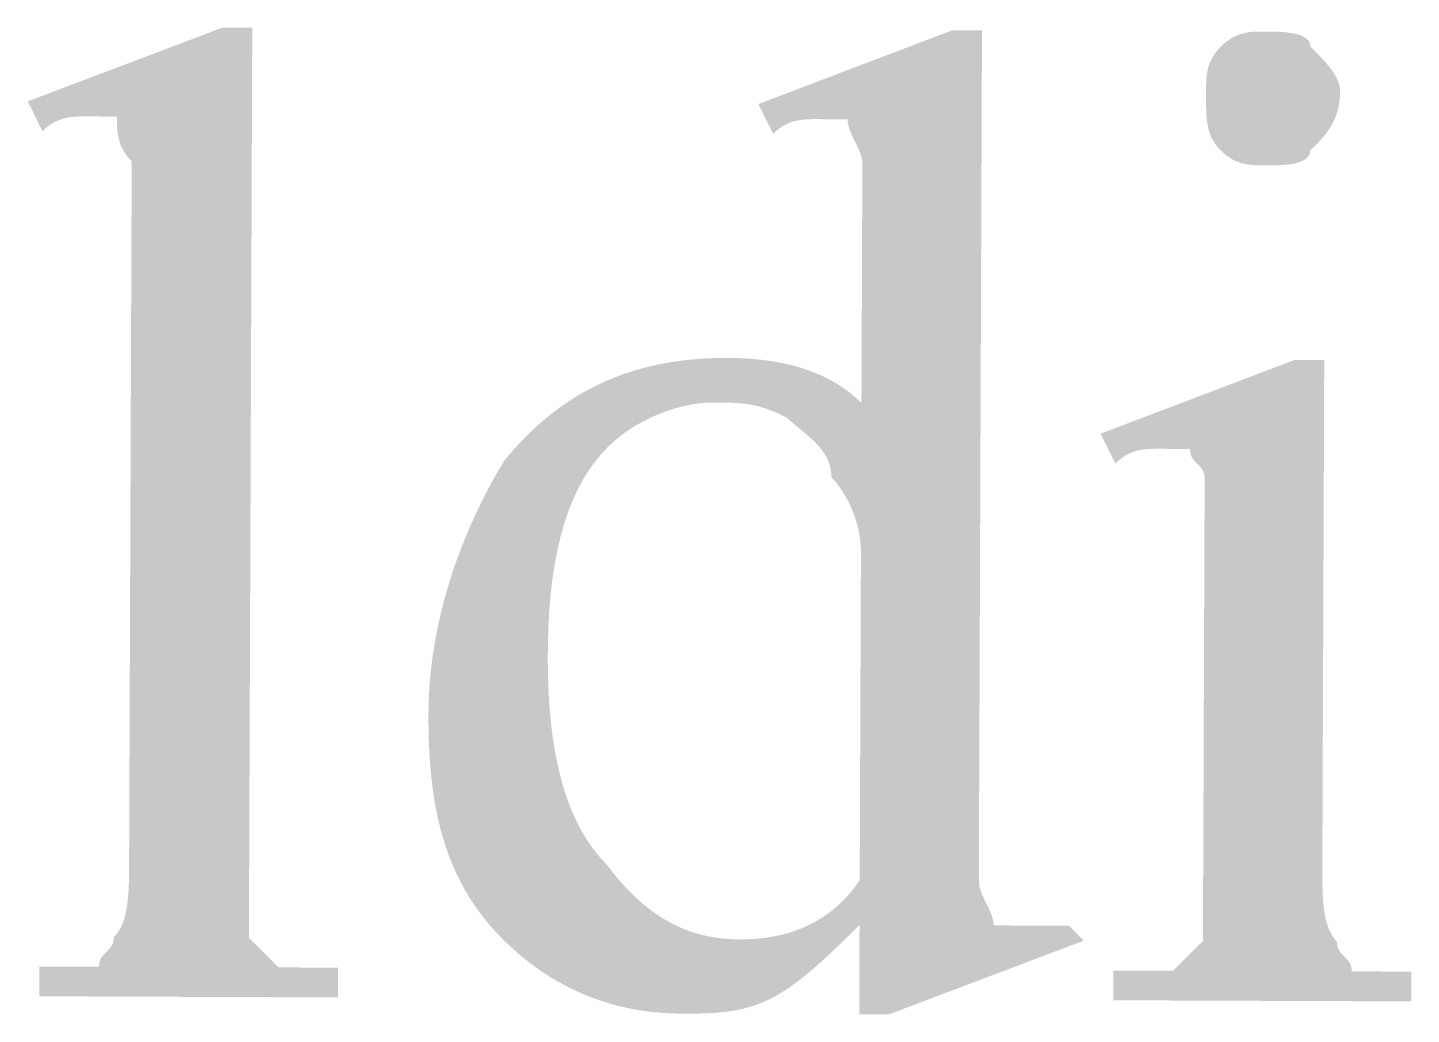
# Model space of a CAD drawing. Header units: millimetres. Extents: x -125 to 146, y -26 to 163.
# Drawn here: x 102.026 to 105.959, y 142.357 to 145.163 of the extents above; entities that cross this region are included whole.
import ezdxf

# ---------------------------------------------------------------- set-up
doc = ezdxf.new("R2010")
doc.units = ezdxf.units.MM
doc.header["$MEASUREMENT"] = 0
doc.layers.get('0').update_dxf_attribs({"color": 255, "linetype": 'CONTINUOUS'})

msp = doc.modelspace()

# ---------------------------------------------------------------- hatches: boundary and pattern name
at = {"true_color": 0x000007}
msp.add_hatch(color=7, dxfattribs=at).paths.add_polyline_path([(102.6645, 145.1631), (102.6557, 142.7872), (102.6557, 142.7766), (102.6556, 142.7661), (102.6556, 142.7555), (102.6555, 142.7451), (102.6555, 142.7347), (102.6555, 142.7244), (102.6554, 142.7142), (102.6554, 142.7041), (102.6554, 142.6942), (102.6553, 142.6844), (102.6553, 142.6749), (102.6553, 142.6655), (102.6552, 142.6563), (102.6552, 142.6474), (102.6552, 142.6388), (102.6551, 142.6304), (102.6551, 142.6223), (102.6551, 142.6146), (102.655, 142.6071), (102.655, 142.6), (102.655, 142.5933), (102.655, 142.587), (102.6549, 142.581), (102.6549, 142.5755), (102.66, 142.5704), (102.6646, 142.5658), (102.6689, 142.5614), (102.6729, 142.5574), (102.6765, 142.5537), (102.68, 142.5503), (102.6832, 142.5471), (102.6862, 142.5441), (102.689, 142.5412), (102.6918, 142.5384), (102.6945, 142.5357), (102.6971, 142.533), (102.6997, 142.5304), (102.7024, 142.5277), (102.7052, 142.5249), (102.708, 142.522), (102.711, 142.519), (102.7142, 142.5158), (102.7176, 142.5123), (102.7213, 142.5087), (102.7253, 142.5047), (102.7296, 142.5003), (102.7342, 142.4957), (102.7393, 142.4906), (102.7446, 142.4905), (102.7499, 142.4905), (102.7552, 142.4905), (102.7606, 142.4905), (102.7661, 142.4905), (102.7717, 142.4904), (102.7774, 142.4904), (102.7832, 142.4904), (102.7891, 142.4904), (102.7952, 142.4904), (102.8016, 142.4903), (102.8081, 142.4903), (102.8148, 142.4903), (102.8218, 142.4903), (102.829, 142.4902), (102.8365, 142.4902), (102.8443, 142.4902), (102.8524, 142.4901), (102.8608, 142.4901), (102.8696, 142.4901), (102.8788, 142.49), (102.8883, 142.49), (102.8982, 142.49), (102.9086, 142.4899), (102.9083, 142.4053), (102.059, 142.4084), (102.0593, 142.4931), (102.0697, 142.493), (102.0796, 142.493), (102.0891, 142.493), (102.0983, 142.4929), (102.1071, 142.4929), (102.1155, 142.4929), (102.1236, 142.4928), (102.1314, 142.4928), (102.1389, 142.4928), (102.1461, 142.4928), (102.1531, 142.4927), (102.1598, 142.4927), (102.1663, 142.4927), (102.1726, 142.4927), (102.1788, 142.4926), (102.1847, 142.4926), (102.1905, 142.4926), (102.1962, 142.4926), (102.2018, 142.4925), (102.2073, 142.4925), (102.2127, 142.4925), (102.218, 142.4925), (102.2233, 142.4925), (102.2286, 142.4924), (102.2289, 142.4975), (102.2295, 142.5022), (102.2305, 142.5065), (102.2318, 142.5105), (102.2335, 142.5141), (102.2353, 142.5176), (102.2374, 142.5208), (102.2397, 142.5238), (102.2421, 142.5266), (102.2447, 142.5294), (102.2473, 142.5321), (102.25, 142.5347), (102.2526, 142.5373), (102.2552, 142.54), (102.2578, 142.5428), (102.2602, 142.5456), (102.2625, 142.5486), (102.2646, 142.5518), (102.2664, 142.5553), (102.2681, 142.5589), (102.2694, 142.5629), (102.2704, 142.5672), (102.271, 142.5719), (102.2713, 142.577), (102.2764, 142.5824), (102.281, 142.5884), (102.2853, 142.5947), (102.2892, 142.6014), (102.2927, 142.6085), (102.2959, 142.6159), (102.2987, 142.6236), (102.3013, 142.6317), (102.3035, 142.6401), (102.3055, 142.6487), (102.3072, 142.6576), (102.3086, 142.6668), (102.3099, 142.6761), (102.3109, 142.6857), (102.3118, 142.6955), (102.3125, 142.7054), (102.3131, 142.7154), (102.3135, 142.7256), (102.3138, 142.7359), (102.314, 142.7463), (102.3142, 142.7568), (102.3143, 142.7673), (102.3143, 142.7779), (102.3144, 142.7885), (102.3205, 144.4421), (102.3206, 144.4631), (102.3207, 144.4836), (102.3207, 144.5036), (102.3208, 144.5232), (102.3209, 144.5423), (102.3209, 144.5609), (102.321, 144.579), (102.3211, 144.5964), (102.3211, 144.6133), (102.3212, 144.6296), (102.3213, 144.6453), (102.3213, 144.6604), (102.3214, 144.6748), (102.3214, 144.6885), (102.3215, 144.7015), (102.3215, 144.7137), (102.3216, 144.7253), (102.3216, 144.736), (102.3216, 144.746), (102.3217, 144.7552), (102.3217, 144.7635), (102.3217, 144.771), (102.3217, 144.7777), (102.3218, 144.7834), (102.3167, 144.7887), (102.3121, 144.794), (102.3079, 144.7993), (102.304, 144.8046), (102.3005, 144.8099), (102.2974, 144.8152), (102.2946, 144.8206), (102.2921, 144.8259), (102.2899, 144.8312), (102.288, 144.8365), (102.2864, 144.8417), (102.285, 144.847), (102.2838, 144.8523), (102.2828, 144.8576), (102.282, 144.8629), (102.2813, 144.8682), (102.2808, 144.8735), (102.2804, 144.8788), (102.2802, 144.8841), (102.28, 144.8894), (102.2799, 144.8947), (102.2799, 144.9), (102.2799, 144.9053), (102.2799, 144.9106), (102.2748, 144.9106), (102.2702, 144.9106), (102.2658, 144.9106), (102.2619, 144.9106), (102.2582, 144.9106), (102.2548, 144.9107), (102.2516, 144.9107), (102.2485, 144.9107), (102.2457, 144.9107), (102.2429, 144.9107), (102.2402, 144.9107), (102.2376, 144.9107), (102.2349, 144.9107), (102.2322, 144.9107), (102.2295, 144.9108), (102.2266, 144.9108), (102.2236, 144.9108), (102.2204, 144.9108), (102.2169, 144.9108), (102.2133, 144.9108), (102.2093, 144.9108), (102.205, 144.9108), (102.2003, 144.9109), (102.1952, 144.9109), (102.1899, 144.9109), (102.1847, 144.9109), (102.1794, 144.9109), (102.1741, 144.9108), (102.1688, 144.9106), (102.1635, 144.9103), (102.1582, 144.91), (102.1529, 144.9095), (102.1476, 144.9088), (102.1423, 144.908), (102.137, 144.907), (102.1317, 144.9058), (102.1264, 144.9044), (102.1211, 144.9027), (102.1158, 144.9008), (102.1105, 144.8986), (102.1052, 144.8962), (102.0999, 144.8934), (102.0946, 144.8902), (102.0893, 144.8868), (102.084, 144.8829), (102.0787, 144.8787), (102.0734, 144.8741), (102.0681, 144.869), (102.0261, 144.9538), (102.5798, 145.1635)])
h = msp.add_hatch(color=7, dxfattribs=at)
h.paths.add_polyline_path([(104.3907, 142.6115), (104.3801, 142.6009), (104.3695, 142.5904), (104.3589, 142.5799), (104.3482, 142.5695), (104.3376, 142.5591), (104.327, 142.5488), (104.3164, 142.5387), (104.3058, 142.5287), (104.2951, 142.5188), (104.2845, 142.5091), (104.2739, 142.4995), (104.2633, 142.4902), (104.2527, 142.4811), (104.242, 142.4722), (104.2314, 142.4636), (104.2208, 142.4553), (104.2102, 142.4472), (104.1996, 142.4395), (104.189, 142.4321), (104.1784, 142.4251), (104.1678, 142.4184), (104.1572, 142.4121), (104.1466, 142.4062), (104.1359, 142.4007), (104.1253, 142.3957), (104.1147, 142.3911), (104.1041, 142.3869), (104.0935, 142.383), (104.083, 142.3796), (104.0724, 142.3765), (104.0618, 142.3737), (104.0512, 142.3712), (104.0406, 142.3691), (104.03, 142.3672), (104.0194, 142.3656), (104.0088, 142.3642), (103.9982, 142.363), (103.9876, 142.362), (103.977, 142.3612), (103.9665, 142.3606), (103.9559, 142.3601), (103.9453, 142.3598), (103.9347, 142.3595), (103.9241, 142.3594), (103.9135, 142.3593), (103.903, 142.3593), (103.8924, 142.3593), (103.8818, 142.3593), (103.8556, 142.3599), (103.8298, 142.3613), (103.8044, 142.3635), (103.7795, 142.3666), (103.7551, 142.3704), (103.731, 142.3751), (103.7075, 142.3805), (103.6843, 142.3867), (103.6617, 142.3936), (103.6394, 142.4013), (103.6176, 142.4096), (103.5963, 142.4186), (103.5753, 142.4283), (103.5549, 142.4386), (103.5349, 142.4495), (103.5153, 142.461), (103.4961, 142.4732), (103.4774, 142.4858), (103.4592, 142.4991), (103.4414, 142.5129), (103.424, 142.5271), (103.4071, 142.5419), (103.3906, 142.5572), (103.3746, 142.5729), (103.3541, 142.5943), (103.335, 142.6162), (103.3171, 142.6386), (103.3004, 142.6614), (103.2849, 142.6846), (103.2706, 142.7082), (103.2573, 142.7323), (103.2451, 142.7569), (103.234, 142.7819), (103.2238, 142.8073), (103.2146, 142.8332), (103.2063, 142.8596), (103.1989, 142.8864), (103.1923, 142.9136), (103.1866, 142.9413), (103.1816, 142.9695), (103.1774, 142.9981), (103.1739, 143.0272), (103.171, 143.0567), (103.1687, 143.0867), (103.1671, 143.1172), (103.166, 143.1481), (103.1654, 143.1795), (103.1653, 143.2113), (103.1658, 143.243), (103.1672, 143.2748), (103.1695, 143.3065), (103.1726, 143.3381), (103.1765, 143.3696), (103.1812, 143.4011), (103.1866, 143.4324), (103.1929, 143.4636), (103.1998, 143.4947), (103.2075, 143.5256), (103.2158, 143.5563), (103.2249, 143.5868), (103.2346, 143.6171), (103.2449, 143.6471), (103.2559, 143.6769), (103.2674, 143.7064), (103.2796, 143.7356), (103.2923, 143.7645), (103.3056, 143.793), (103.3194, 143.8212), (103.3337, 143.8491), (103.3486, 143.8765), (103.3638, 143.9036), (103.3796, 143.9302), (103.4011, 143.9559), (103.423, 143.9803), (103.4454, 144.0034), (103.4681, 144.0253), (103.4914, 144.0459), (103.515, 144.0653), (103.5391, 144.0834), (103.5637, 144.1004), (103.5886, 144.1162), (103.6141, 144.1308), (103.6399, 144.1443), (103.6662, 144.1567), (103.6929, 144.1679), (103.7201, 144.1781), (103.7477, 144.1872), (103.7757, 144.1953), (103.8042, 144.2023), (103.8331, 144.2083), (103.8624, 144.2133), (103.8922, 144.2174), (103.9224, 144.2205), (103.9531, 144.2226), (103.9842, 144.2238), (104.0157, 144.2242), (104.0366, 144.2239), (104.0571, 144.2231), (104.0772, 144.222), (104.0968, 144.2203), (104.116, 144.2183), (104.1347, 144.2158), (104.153, 144.2129), (104.1709, 144.2095), (104.1883, 144.2057), (104.2052, 144.2014), (104.2217, 144.1967), (104.2378, 144.1916), (104.2535, 144.186), (104.2686, 144.18), (104.2834, 144.1736), (104.2977, 144.1667), (104.3116, 144.1593), (104.325, 144.1516), (104.338, 144.1434), (104.3505, 144.1347), (104.3626, 144.1256), (104.3742, 144.1161), (104.3855, 144.1062), (104.3962, 144.0958), (104.3975, 144.4344), (104.3975, 144.4554), (104.3976, 144.4759), (104.3977, 144.496), (104.3978, 144.5156), (104.3978, 144.5347), (104.3979, 144.5532), (104.398, 144.5713), (104.398, 144.5888), (104.3981, 144.6057), (104.3982, 144.622), (104.3982, 144.6377), (104.3983, 144.6527), (104.3983, 144.6671), (104.3984, 144.6808), (104.3984, 144.6938), (104.3985, 144.7061), (104.3985, 144.7176), (104.3986, 144.7284), (104.3986, 144.7383), (104.3986, 144.7475), (104.3987, 144.7559), (104.3987, 144.7634), (104.3987, 144.77), (104.3987, 144.7757), (104.3985, 144.781), (104.3979, 144.7863), (104.397, 144.7916), (104.3957, 144.7969), (104.3941, 144.8022), (104.3922, 144.8075), (104.3902, 144.8128), (104.3879, 144.8181), (104.3855, 144.8234), (104.383, 144.8287), (104.3804, 144.834), (104.3778, 144.8393), (104.3752, 144.8446), (104.3726, 144.8499), (104.3701, 144.8552), (104.3677, 144.8605), (104.3654, 144.8658), (104.3634, 144.8711), (104.3615, 144.8764), (104.3599, 144.8817), (104.3586, 144.887), (104.3577, 144.8923), (104.3571, 144.8976), (104.3569, 144.9029), (104.3518, 144.9029), (104.3471, 144.9029), (104.3428, 144.9029), (104.3388, 144.903), (104.3352, 144.903), (104.3317, 144.903), (104.3285, 144.903), (104.3255, 144.903), (104.3226, 144.903), (104.3199, 144.903), (104.3172, 144.903), (104.3145, 144.903), (104.3119, 144.9031), (104.3092, 144.9031), (104.3064, 144.9031), (104.3036, 144.9031), (104.3005, 144.9031), (104.2973, 144.9031), (104.2939, 144.9031), (104.2902, 144.9031), (104.2863, 144.9031), (104.282, 144.9032), (104.2773, 144.9032), (104.2722, 144.9032), (104.2669, 144.9032), (104.2616, 144.9032), (104.2563, 144.9032), (104.251, 144.9031), (104.2457, 144.9029), (104.2404, 144.9027), (104.2352, 144.9023), (104.2299, 144.9018), (104.2246, 144.9011), (104.2193, 144.9003), (104.214, 144.8993), (104.2087, 144.8981), (104.2034, 144.8967), (104.1981, 144.8951), (104.1928, 144.8932), (104.1875, 144.891), (104.1822, 144.8885), (104.1769, 144.8857), (104.1716, 144.8826), (104.1663, 144.8791), (104.161, 144.8752), (104.1557, 144.871), (104.1504, 144.8664), (104.145, 144.8613), (104.103, 144.9462), (104.6541, 145.1558), (104.7388, 145.1555), (104.7313, 143.1208), (104.7312, 143.0945), (104.7311, 143.0691), (104.731, 143.0446), (104.7309, 143.021), (104.7308, 142.9982), (104.7307, 142.9764), (104.7307, 142.9555), (104.7306, 142.9355), (104.7305, 142.9164), (104.7305, 142.8982), (104.7304, 142.8809), (104.7303, 142.8645), (104.7303, 142.849), (104.7302, 142.8344), (104.7302, 142.8207), (104.7301, 142.8079), (104.7301, 142.7959), (104.73, 142.7849), (104.73, 142.7747), (104.73, 142.7654), (104.7299, 142.757), (104.7299, 142.7495), (104.7299, 142.7429), (104.7299, 142.7372), (104.7301, 142.7319), (104.7307, 142.7266), (104.7316, 142.7213), (104.7329, 142.716), (104.7345, 142.7107), (104.7364, 142.7054), (104.7384, 142.7001), (104.7407, 142.6948), (104.7431, 142.6895), (104.7456, 142.6842), (104.7482, 142.6789), (104.7508, 142.6736), (104.7534, 142.6683), (104.756, 142.663), (104.7585, 142.6577), (104.7609, 142.6524), (104.7632, 142.6471), (104.7652, 142.6418), (104.7671, 142.6365), (104.7687, 142.6312), (104.77, 142.6259), (104.7709, 142.6206), (104.7715, 142.6153), (104.7717, 142.61), (104.7771, 142.61), (104.7821, 142.61), (104.7867, 142.61), (104.7909, 142.61), (104.7948, 142.61), (104.7984, 142.6099), (104.8018, 142.6099), (104.8049, 142.6099), (104.808, 142.6099), (104.8108, 142.6099), (104.8136, 142.6099), (104.8164, 142.6099), (104.8191, 142.6099), (104.8219, 142.6099), (104.8247, 142.6098), (104.8276, 142.6098), (104.8306, 142.6098), (104.8339, 142.6098), (104.8373, 142.6098), (104.841, 142.6098), (104.845, 142.6098), (104.8493, 142.6098), (104.854, 142.6097), (104.859, 142.6097), (104.8643, 142.6097), (104.8696, 142.6097), (104.8749, 142.6097), (104.8802, 142.6096), (104.8855, 142.6096), (104.8908, 142.6096), (104.8961, 142.6096), (104.9014, 142.6096), (104.9067, 142.6095), (104.912, 142.6095), (104.9172, 142.6095), (104.9225, 142.6095), (104.9278, 142.6095), (104.9331, 142.6094), (104.9384, 142.6094), (104.9437, 142.6094), (104.949, 142.6094), (104.9543, 142.6094), (104.9596, 142.6093), (104.9649, 142.6093), (104.9702, 142.6093), (104.9755, 142.6093), (104.9807, 142.6093), (104.986, 142.6093), (105.0282, 142.5668), (104.4745, 142.3571), (104.3898, 142.3575)])
h.paths.add_polyline_path([(104.3912, 142.7385), (104.3947, 143.6724), (104.3945, 143.683), (104.3939, 143.6936), (104.3929, 143.7041), (104.3915, 143.7146), (104.3897, 143.725), (104.3876, 143.7353), (104.3852, 143.7455), (104.3824, 143.7556), (104.3794, 143.7655), (104.376, 143.7753), (104.3725, 143.7848), (104.3686, 143.7942), (104.3646, 143.8034), (104.3604, 143.8123), (104.3559, 143.821), (104.3513, 143.8294), (104.3466, 143.8375), (104.3417, 143.8453), (104.3367, 143.8527), (104.3316, 143.8598), (104.3265, 143.8666), (104.3213, 143.8729), (104.316, 143.8789), (104.3108, 143.8844), (104.3104, 143.8948), (104.3092, 143.9047), (104.3072, 143.9143), (104.3044, 143.9234), (104.3011, 143.9322), (104.2971, 143.9407), (104.2925, 143.9488), (104.2875, 143.9566), (104.282, 143.9641), (104.2762, 143.9714), (104.27, 143.9784), (104.2635, 143.9851), (104.2568, 143.9917), (104.25, 143.998), (104.243, 144.0041), (104.236, 144.0101), (104.2289, 144.0159), (104.222, 144.0217), (104.2151, 144.0272), (104.2084, 144.0328), (104.2019, 144.0382), (104.1957, 144.0436), (104.1899, 144.0489), (104.1844, 144.0542), (104.174, 144.0593), (104.1641, 144.064), (104.1545, 144.0683), (104.1453, 144.0722), (104.1363, 144.0757), (104.1276, 144.0789), (104.1191, 144.0817), (104.1108, 144.0843), (104.1027, 144.0865), (104.0946, 144.0885), (104.0866, 144.0902), (104.0787, 144.0916), (104.0708, 144.0929), (104.0628, 144.0939), (104.0547, 144.0948), (104.0466, 144.0955), (104.0383, 144.096), (104.0298, 144.0964), (104.0211, 144.0968), (104.0121, 144.097), (104.0028, 144.0971), (103.9932, 144.0972), (103.9833, 144.0973), (103.9729, 144.0973), (103.9621, 144.0971), (103.9509, 144.0965), (103.9393, 144.0955), (103.9274, 144.094), (103.9152, 144.092), (103.9027, 144.0896), (103.8901, 144.0868), (103.8772, 144.0836), (103.8642, 144.0799), (103.851, 144.0757), (103.8378, 144.0711), (103.8246, 144.0661), (103.8114, 144.0607), (103.7982, 144.0548), (103.785, 144.0484), (103.772, 144.0416), (103.7591, 144.0344), (103.7464, 144.0267), (103.7339, 144.0186), (103.7217, 144.0101), (103.7098, 144.0011), (103.6982, 143.9916), (103.6869, 143.9817), (103.6761, 143.9714), (103.6606, 143.9552), (103.646, 143.938), (103.6322, 143.9201), (103.6192, 143.9013), (103.607, 143.8817), (103.5956, 143.8612), (103.585, 143.8401), (103.5752, 143.8181), (103.566, 143.7955), (103.5576, 143.7721), (103.5499, 143.748), (103.5429, 143.7232), (103.5365, 143.6978), (103.5308, 143.6717), (103.5256, 143.645), (103.5211, 143.6176), (103.5172, 143.5897), (103.5138, 143.5612), (103.511, 143.5322), (103.5087, 143.5026), (103.507, 143.4726), (103.5057, 143.442), (103.5049, 143.4109), (103.5046, 143.3794), (103.5047, 143.3478), (103.5052, 143.3167), (103.5063, 143.2861), (103.5078, 143.2559), (103.5099, 143.2262), (103.5125, 143.197), (103.5156, 143.1684), (103.5194, 143.1403), (103.5237, 143.1128), (103.5286, 143.0859), (103.5341, 143.0596), (103.5403, 143.034), (103.5472, 143.009), (103.5547, 142.9847), (103.563, 142.961), (103.5719, 142.9382), (103.5816, 142.916), (103.5921, 142.8946), (103.6033, 142.874), (103.6153, 142.8542), (103.6281, 142.8352), (103.6418, 142.8171), (103.6563, 142.7998), (103.6717, 142.7834), (103.6875, 142.7629), (103.7033, 142.7436), (103.7191, 142.7256), (103.7349, 142.7087), (103.7507, 142.6931), (103.7666, 142.6786), (103.7824, 142.6652), (103.7982, 142.6528), (103.814, 142.6415), (103.8299, 142.6312), (103.8457, 142.6219), (103.8616, 142.6134), (103.8774, 142.6058), (103.8933, 142.5991), (103.9091, 142.5932), (103.925, 142.5881), (103.9408, 142.5837), (103.9567, 142.58), (103.9726, 142.5769), (103.9884, 142.5745), (104.0043, 142.5727), (104.0202, 142.5714), (104.036, 142.5707), (104.0519, 142.5704), (104.0678, 142.5705), (104.0836, 142.5712), (104.0995, 142.5723), (104.1152, 142.5739), (104.1309, 142.576), (104.1465, 142.5786), (104.162, 142.5818), (104.1774, 142.5856), (104.1926, 142.5899), (104.2077, 142.5949), (104.2226, 142.6005), (104.2373, 142.6067), (104.2517, 142.6136), (104.2659, 142.6212), (104.2799, 142.6295), (104.2936, 142.6385), (104.307, 142.6482), (104.3201, 142.6587), (104.3329, 142.6699), (104.3453, 142.682), (104.3574, 142.6948), (104.3691, 142.7085), (104.3803, 142.7231)])
h = msp.add_hatch(color=7, dxfattribs=at)
h.paths.add_polyline_path([(105.5458, 145.1525), (105.5513, 145.1525), (105.5572, 145.1524), (105.5634, 145.1523), (105.5699, 145.1522), (105.5766, 145.152), (105.5835, 145.1517), (105.5905, 145.1513), (105.5975, 145.1507), (105.6046, 145.15), (105.6115, 145.1492), (105.6184, 145.1481), (105.6251, 145.1469), (105.6316, 145.1454), (105.6378, 145.1437), (105.6437, 145.1418), (105.6492, 145.1396), (105.6543, 145.137), (105.6588, 145.1342), (105.6628, 145.1311), (105.6662, 145.1275), (105.669, 145.1237), (105.671, 145.1194), (105.6722, 145.1148), (105.6726, 145.1097), (105.6779, 145.1044), (105.6831, 145.0991), (105.6884, 145.0938), (105.6935, 145.0884), (105.6986, 145.0831), (105.7036, 145.0778), (105.7085, 145.0725), (105.7132, 145.0672), (105.7178, 145.0619), (105.7223, 145.0566), (105.7265, 145.0513), (105.7306, 145.046), (105.7344, 145.0407), (105.738, 145.0354), (105.7414, 145.0301), (105.7444, 145.0248), (105.7472, 145.0195), (105.7497, 145.0142), (105.7518, 145.0089), (105.7536, 145.0036), (105.755, 144.9983), (105.756, 144.993), (105.7566, 144.9877), (105.7568, 144.9824), (105.7566, 144.972), (105.7559, 144.9621), (105.7548, 144.9525), (105.7533, 144.9434), (105.7515, 144.9346), (105.7493, 144.9262), (105.7468, 144.9181), (105.744, 144.9103), (105.7409, 144.9028), (105.7375, 144.8956), (105.7339, 144.8886), (105.73, 144.8819), (105.7259, 144.8754), (105.7216, 144.8691), (105.7171, 144.863), (105.7125, 144.8571), (105.7077, 144.8513), (105.7027, 144.8457), (105.6977, 144.8401), (105.6926, 144.8346), (105.6874, 144.8293), (105.6821, 144.8239), (105.6768, 144.8186), (105.6715, 144.8134), (105.6711, 144.8083), (105.6698, 144.8036), (105.6678, 144.7994), (105.665, 144.7955), (105.6616, 144.7921), (105.6575, 144.7889), (105.653, 144.7861), (105.6479, 144.7837), (105.6424, 144.7815), (105.6365, 144.7796), (105.6303, 144.7779), (105.6238, 144.7765), (105.617, 144.7753), (105.6102, 144.7743), (105.6032, 144.7735), (105.5961, 144.7729), (105.5891, 144.7724), (105.5821, 144.772), (105.5752, 144.7718), (105.5685, 144.7716), (105.562, 144.7715), (105.5558, 144.7715), (105.5499, 144.7715), (105.5444, 144.7715), (105.5391, 144.7715), (105.5338, 144.7716), (105.5285, 144.7716), (105.5232, 144.7718), (105.5179, 144.772), (105.5126, 144.7723), (105.5073, 144.7727), (105.502, 144.7732), (105.4968, 144.7739), (105.4915, 144.7747), (105.4862, 144.7758), (105.4809, 144.777), (105.4756, 144.7785), (105.4703, 144.7802), (105.465, 144.7821), (105.4598, 144.7843), (105.4545, 144.7869), (105.4492, 144.7897), (105.4439, 144.7929), (105.4386, 144.7964), (105.4334, 144.8003), (105.4281, 144.8045), (105.4228, 144.8092), (105.4175, 144.8143), (105.4125, 144.8196), (105.4078, 144.8249), (105.4036, 144.8303), (105.3998, 144.8357), (105.3963, 144.8412), (105.3932, 144.8468), (105.3904, 144.8525), (105.3879, 144.8583), (105.3857, 144.8643), (105.3838, 144.8704), (105.3822, 144.8767), (105.3807, 144.8832), (105.3796, 144.89), (105.3786, 144.8969), (105.3778, 144.9042), (105.3771, 144.9117), (105.3766, 144.9194), (105.3763, 144.9276), (105.376, 144.936), (105.3759, 144.9448), (105.3758, 144.9539), (105.3758, 144.9635), (105.3758, 144.9734), (105.3758, 144.9838), (105.3758, 144.9891), (105.3759, 144.9944), (105.376, 144.9997), (105.3761, 145.0049), (105.3763, 145.0102), (105.3766, 145.0155), (105.377, 145.0208), (105.3775, 145.0261), (105.3782, 145.0314), (105.3791, 145.0367), (105.3801, 145.042), (105.3814, 145.0473), (105.3828, 145.0525), (105.3845, 145.0578), (105.3865, 145.0631), (105.3887, 145.0684), (105.3912, 145.0737), (105.394, 145.079), (105.3972, 145.0842), (105.4007, 145.0895), (105.4046, 145.0948), (105.4089, 145.1001), (105.4135, 145.1054), (105.4186, 145.1106), (105.4239, 145.1157), (105.4292, 145.1203), (105.4346, 145.1245), (105.4399, 145.1284), (105.4452, 145.1319), (105.4505, 145.135), (105.4558, 145.1378), (105.4611, 145.1403), (105.4664, 145.1424), (105.4717, 145.1444), (105.477, 145.146), (105.4823, 145.1474), (105.4876, 145.1486), (105.4929, 145.1496), (105.4981, 145.1504), (105.5034, 145.1511), (105.5087, 145.1516), (105.514, 145.1519), (105.5193, 145.1522), (105.5246, 145.1524), (105.5299, 145.1525), (105.5352, 145.1525), (105.5405, 145.1525)])
h.paths.add_polyline_path([(105.7117, 144.2179), (105.7063, 142.7759), (105.7063, 142.7653), (105.7063, 142.7548), (105.7063, 142.7443), (105.7064, 142.7338), (105.7065, 142.7234), (105.7068, 142.7131), (105.7071, 142.7029), (105.7076, 142.6928), (105.7082, 142.6829), (105.709, 142.6731), (105.71, 142.6636), (105.7112, 142.6542), (105.7126, 142.645), (105.7142, 142.6361), (105.7161, 142.6275), (105.7183, 142.6191), (105.7208, 142.611), (105.7235, 142.6032), (105.7267, 142.5958), (105.7301, 142.5887), (105.734, 142.5819), (105.7382, 142.5756), (105.7428, 142.5696), (105.7479, 142.5641), (105.7481, 142.559), (105.7487, 142.5543), (105.7496, 142.55), (105.7509, 142.5461), (105.7525, 142.5424), (105.7544, 142.5389), (105.7565, 142.5357), (105.7587, 142.5327), (105.7611, 142.5298), (105.7637, 142.527), (105.7663, 142.5243), (105.7689, 142.5217), (105.7715, 142.519), (105.7741, 142.5163), (105.7766, 142.5136), (105.779, 142.5107), (105.7813, 142.5076), (105.7834, 142.5044), (105.7852, 142.501), (105.7868, 142.4973), (105.7881, 142.4933), (105.7891, 142.489), (105.7897, 142.4844), (105.7899, 142.4793), (105.7952, 142.4793), (105.8005, 142.4792), (105.8059, 142.4792), (105.8113, 142.4792), (105.8167, 142.4792), (105.8223, 142.4792), (105.828, 142.4791), (105.8338, 142.4791), (105.8398, 142.4791), (105.8459, 142.4791), (105.8522, 142.479), (105.8587, 142.479), (105.8654, 142.479), (105.8724, 142.479), (105.8796, 142.4789), (105.8871, 142.4789), (105.8949, 142.4789), (105.903, 142.4789), (105.9114, 142.4788), (105.9202, 142.4788), (105.9294, 142.4788), (105.9389, 142.4787), (105.9489, 142.4787), (105.9592, 142.4786), (105.9589, 142.394), (105.1123, 142.3971), (105.1126, 142.4818), (105.1229, 142.4817), (105.1329, 142.4817), (105.1424, 142.4817), (105.1516, 142.4816), (105.1604, 142.4816), (105.1688, 142.4816), (105.1769, 142.4815), (105.1847, 142.4815), (105.1922, 142.4815), (105.1994, 142.4815), (105.2064, 142.4814), (105.2131, 142.4814), (105.2196, 142.4814), (105.2259, 142.4814), (105.232, 142.4813), (105.238, 142.4813), (105.2438, 142.4813), (105.2495, 142.4813), (105.2551, 142.4813), (105.2605, 142.4812), (105.2659, 142.4812), (105.2713, 142.4812), (105.2766, 142.4812), (105.2819, 142.4812), (105.287, 142.4862), (105.2917, 142.4909), (105.296, 142.4952), (105.3, 142.4991), (105.3037, 142.5028), (105.3071, 142.5062), (105.3103, 142.5094), (105.3134, 142.5124), (105.3163, 142.5153), (105.319, 142.518), (105.3217, 142.5207), (105.3244, 142.5233), (105.3271, 142.526), (105.3298, 142.5287), (105.3325, 142.5314), (105.3354, 142.5343), (105.3384, 142.5373), (105.3417, 142.5405), (105.3451, 142.5439), (105.3488, 142.5475), (105.3528, 142.5515), (105.3571, 142.5558), (105.3618, 142.5604), (105.3669, 142.5655), (105.3669, 142.571), (105.3669, 142.5769), (105.3669, 142.5833), (105.367, 142.59), (105.367, 142.5971), (105.367, 142.6045), (105.3671, 142.6123), (105.3671, 142.6204), (105.3671, 142.6288), (105.3671, 142.6374), (105.3672, 142.6463), (105.3672, 142.6555), (105.3672, 142.6648), (105.3673, 142.6744), (105.3673, 142.6842), (105.3674, 142.6941), (105.3674, 142.7041), (105.3674, 142.7143), (105.3675, 142.7246), (105.3675, 142.735), (105.3675, 142.7455), (105.3676, 142.756), (105.3676, 142.7666), (105.3677, 142.7772), (105.3703, 143.4995), (105.3704, 143.5204), (105.3705, 143.5409), (105.3706, 143.561), (105.3706, 143.5806), (105.3707, 143.5998), (105.3708, 143.6185), (105.3708, 143.6368), (105.3709, 143.6547), (105.371, 143.6721), (105.371, 143.6891), (105.3711, 143.7056), (105.3712, 143.7217), (105.3712, 143.7374), (105.3713, 143.7526), (105.3713, 143.7674), (105.3714, 143.7817), (105.3714, 143.7956), (105.3715, 143.809), (105.3715, 143.822), (105.3716, 143.8346), (105.3716, 143.8467), (105.3717, 143.8584), (105.3717, 143.8697), (105.3717, 143.8805), (105.3715, 143.8856), (105.3709, 143.8902), (105.37, 143.8945), (105.3687, 143.8985), (105.3671, 143.9022), (105.3652, 143.9056), (105.3631, 143.9088), (105.3609, 143.9119), (105.3585, 143.9148), (105.356, 143.9175), (105.3534, 143.9202), (105.3507, 143.9229), (105.3481, 143.9256), (105.3455, 143.9282), (105.343, 143.931), (105.3406, 143.9339), (105.3383, 143.9369), (105.3362, 143.9401), (105.3344, 143.9436), (105.3328, 143.9473), (105.3315, 143.9512), (105.3305, 143.9555), (105.3299, 143.9602), (105.3297, 143.9653), (105.3295, 143.9653), (105.3289, 143.9653), (105.3278, 143.9653), (105.3264, 143.9653), (105.3246, 143.9653), (105.3224, 143.9653), (105.32, 143.9653), (105.3172, 143.9653), (105.3141, 143.9654), (105.3107, 143.9654), (105.3071, 143.9654), (105.3033, 143.9654), (105.2992, 143.9654), (105.2949, 143.9654), (105.2905, 143.9654), (105.2858, 143.9655), (105.281, 143.9655), (105.2761, 143.9655), (105.2711, 143.9655), (105.266, 143.9655), (105.2609, 143.9656), (105.2556, 143.9656), (105.2503, 143.9656), (105.2451, 143.9656), (105.2398, 143.9656), (105.2345, 143.9656), (105.2292, 143.9656), (105.2239, 143.9655), (105.2186, 143.9653), (105.2133, 143.9651), (105.208, 143.9647), (105.2027, 143.9642), (105.1974, 143.9636), (105.1921, 143.9627), (105.1868, 143.9618), (105.1815, 143.9606), (105.1762, 143.9591), (105.1709, 143.9575), (105.1656, 143.9556), (105.1603, 143.9534), (105.155, 143.9509), (105.1497, 143.9481), (105.1444, 143.945), (105.1391, 143.9415), (105.1338, 143.9377), (105.1285, 143.9334), (105.1232, 143.9288), (105.1179, 143.9238), (105.0759, 144.0086), (105.627, 144.2182)])

doc.saveas('drawing.dxf')
